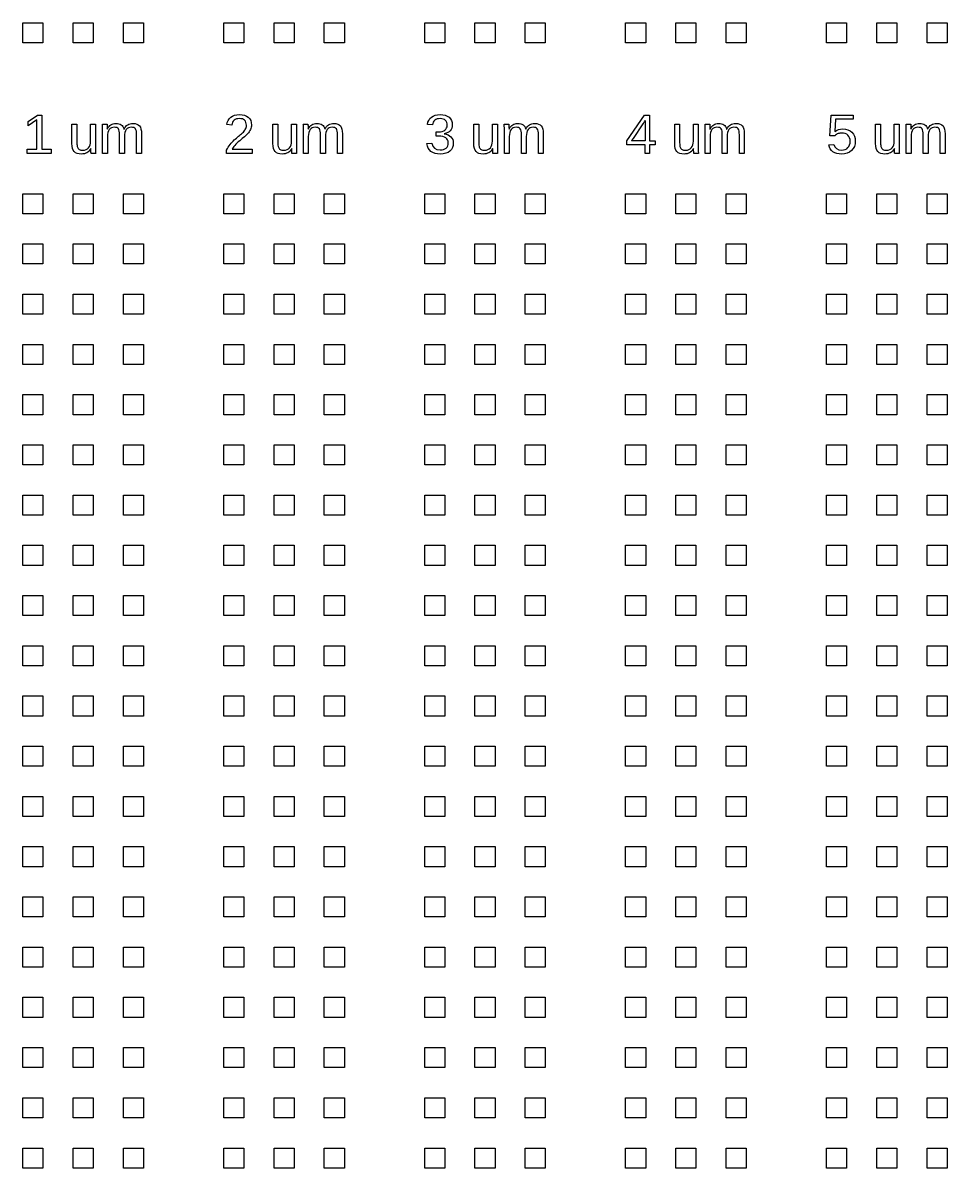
# Model space of a CAD drawing. Extents: x -21493 to 21493, y -12519 to 35265.
# Drawn here: x -19593 to -10396, y 11773 to 23169 of the extents above; entities that cross this region are included whole.
import ezdxf

# ---------------------------------------------------------------- set-up
doc = ezdxf.new("R2010")
doc.units = 0
doc.layers.add('L0D0_0', color=1, linetype='CONTINUOUS')

msp = doc.modelspace()

# ---------------------------------------------------------------- linework, layer by layer
at = {"layer": 'L0D0_0'}
for points in [[(-19593.336, 22969.271), (-19593.336, 23169.203), (-19393.403, 23169.203), (-19393.403, 22969.271)], [(-19093.507, 22969.271), (-19093.507, 23169.203), (-18893.574, 23169.203), (-18893.574, 22969.271)], [(-18593.677, 22969.271), (-18593.677, 23169.203), (-18393.745, 23169.203), (-18393.745, 22969.271)], [(-17594.018, 22969.271), (-17594.018, 23169.203), (-17394.086, 23169.203), (-17394.086, 22969.271)], [(-17094.185, 22969.271), (-17094.185, 23169.203), (-16894.256, 23169.203), (-16894.256, 22969.271)], [(-16594.355, 22969.271), (-16594.355, 23169.203), (-16394.423, 23169.203), (-16394.423, 22969.271)], [(-15594.697, 22969.271), (-15594.697, 23169.203), (-15394.764, 23169.203), (-15394.764, 22969.271)], [(-15094.867, 22969.271), (-15094.867, 23169.203), (-14894.935, 23169.203), (-14894.935, 22969.271)], [(-14595.038, 22969.271), (-14595.038, 23169.203), (-14395.105, 23169.203), (-14395.105, 22969.271)], [(-13595.375, 22969.271), (-13595.375, 23169.203), (-13395.446, 23169.203), (-13395.446, 22969.271)], [(-13095.545, 22969.271), (-13095.545, 23169.203), (-12895.613, 23169.203), (-12895.613, 22969.271)], [(-12595.716, 22969.271), (-12595.716, 23169.203), (-12395.783, 23169.203), (-12395.783, 22969.271)], [(-11596.057, 22969.271), (-11596.057, 23169.203), (-11396.125, 23169.203), (-11396.125, 22969.271)], [(-11096.228, 22969.271), (-11096.228, 23169.203), (-10896.295, 23169.203), (-10896.295, 22969.271)], [(-10596.398, 22969.271), (-10596.398, 23169.203), (-10396.466, 23169.203), (-10396.466, 22969.271)], [(-19551.05, 21869.648), (-19551.05, 21911.131), (-19453.686, 21911.131), (-19453.686, 22205.131), (-19539.954, 22143.551), (-19539.954, 22189.637), (-19449.587, 22251.718), (-19404.601, 22251.718), (-19404.601, 21911.131), (-19311.533, 21911.131), (-19311.533, 21869.648)], [(-17566.126, 21869.648), (-17566.126, 21904.134), (-17558.831, 21919.527), (-17550.733, 21933.925), (-17541.934, 21947.52), (-17532.337, 21960.116), (-17522.24, 21971.909), (-17511.845, 21983.207), (-17501.249, 21993.905), (-17490.451, 22004.002), (-17479.455, 22013.695), (-17468.56, 22022.994), (-17457.661, 22031.89), (-17446.867, 22040.487), (-17436.371, 22048.887), (-17426.375, 22057.283), (-17416.875, 22065.679), (-17407.979, 22074.079), (-17399.684, 22082.672), (-17392.284, 22091.37), (-17385.686, 22100.266), (-17379.89, 22109.363), (-17375.19, 22118.863), (-17371.893, 22129.057), (-17369.894, 22139.754), (-17369.192, 22151.149), (-17370.394, 22165.945), (-17373.791, 22179.041), (-17379.592, 22190.435), (-17387.685, 22199.936), (-17397.782, 22207.529), (-17409.68, 22212.931), (-17423.377, 22216.228), (-17438.87, 22217.328), (-17453.764, 22216.228), (-17467.359, 22213.027), (-17479.455, 22207.731), (-17490.253, 22200.335), (-17499.35, 22191.036), (-17506.348, 22179.94), (-17511.245, 22167.243), (-17514.042, 22152.749), (-17563.925, 22157.348), (-17559.427, 22179.142), (-17551.43, 22198.533), (-17540.036, 22215.627), (-17525.042, 22230.323), (-17507.045, 22242.221), (-17486.755, 22250.617), (-17463.961, 22255.716), (-17438.87, 22257.413), (-17411.68, 22255.716), (-17387.786, 22250.617), (-17367.294, 22242.121), (-17350.099, 22230.222), (-17336.504, 22215.127), (-17326.806, 22197.235), (-17321.01, 22176.441), (-17319.011, 22152.749), (-17319.708, 22141.652), (-17321.611, 22130.556), (-17324.71, 22119.56), (-17329.208, 22108.565), (-17334.904, 22097.569), (-17341.804, 22086.574), (-17349.998, 22075.578), (-17359.398, 22064.679), (-17371.792, 22052.184), (-17388.685, 22036.589), (-17410.18, 22018.097), (-17436.17, 21996.601), (-17450.966, 21984.106), (-17464.163, 21972.313), (-17475.759, 21961.115), (-17485.852, 21950.62), (-17494.352, 21940.422), (-17501.648, 21930.527), (-17507.645, 21920.728), (-17512.345, 21911.131), (-17313.114, 21911.131), (-17313.114, 21869.648)], [(-15439.851, 21864.247), (-15467.441, 21865.847), (-15492.032, 21870.744), (-15513.725, 21878.942), (-15532.419, 21890.438), (-15548.014, 21905.033), (-15560.009, 21922.828), (-15568.505, 21943.719), (-15573.503, 21967.814), (-15523.12, 21972.409), (-15514.225, 21942.719), (-15497.429, 21921.627), (-15472.636, 21908.834), (-15439.851, 21904.634), (-15422.354, 21905.734), (-15406.961, 21909.132), (-15393.466, 21914.831), (-15381.971, 21922.828), (-15372.773, 21933.026), (-15366.175, 21945.42), (-15362.277, 21960.015), (-15360.975, 21976.811), (-15362.474, 21991.507), (-15366.973, 22004.501), (-15374.47, 22015.795), (-15384.97, 22025.493), (-15398.263, 22033.091), (-15414.256, 22038.589), (-15432.95, 22041.886), (-15454.244, 22042.885), (-15481.834, 22042.885), (-15481.834, 22085.272), (-15455.345, 22085.272), (-15436.352, 22086.372), (-15419.657, 22089.572), (-15405.26, 22095.07), (-15393.067, 22102.769), (-15383.369, 22112.362), (-15376.469, 22123.559), (-15372.374, 22136.554), (-15370.971, 22151.149), (-15372.071, 22165.647), (-15375.469, 22178.541), (-15381.068, 22189.839), (-15388.968, 22199.533), (-15399.065, 22207.332), (-15411.358, 22212.83), (-15425.852, 22216.228), (-15442.547, 22217.328), (-15457.945, 22216.228), (-15471.737, 22213.128), (-15484.035, 22208.029), (-15494.732, 22200.734), (-15503.729, 22191.637), (-15510.524, 22180.838), (-15515.325, 22168.343), (-15517.925, 22154.147), (-15567.006, 22157.948), (-15562.609, 22180.04), (-15554.612, 22199.633), (-15543.112, 22216.727), (-15528.118, 22231.125), (-15510.226, 22242.62), (-15489.831, 22250.915), (-15467.138, 22255.817), (-15442.048, 22257.413), (-15414.857, 22255.817), (-15390.967, 22250.815), (-15370.173, 22242.419), (-15352.68, 22230.722), (-15338.686, 22216.03), (-15328.786, 22198.735), (-15322.789, 22178.839), (-15320.789, 22156.247), (-15322.091, 22138.855), (-15325.888, 22123.059), (-15332.285, 22109.065), (-15341.281, 22096.767), (-15352.68, 22086.271), (-15366.376, 22077.577), (-15382.471, 22070.677), (-15400.762, 22065.679), (-15400.762, 22064.679), (-15380.568, 22061.08), (-15362.676, 22055.183), (-15347.182, 22046.686), (-15334.087, 22035.888), (-15323.687, 22022.994), (-15316.19, 22008.601), (-15311.692, 21992.704), (-15310.193, 21975.11), (-15312.293, 21950.221), (-15318.589, 21928.225), (-15329.089, 21909.233), (-15343.881, 21893.239), (-15362.474, 21880.543), (-15384.667, 21871.445), (-15410.459, 21866.048)], [(-13402.54, 21869.648), (-13402.54, 21956.117), (-13582.582, 21956.117), (-13582.582, 21994.102), (-13407.74, 22251.718), (-13356.458, 22251.718), (-13356.458, 21994.703), (-13302.778, 21994.703), (-13302.778, 21956.117), (-13356.458, 21956.117), (-13356.458, 21869.648)], [(-11446.109, 21864.247), (-11471.498, 21865.649), (-11494.392, 21870.047), (-11514.586, 21877.342), (-11532.28, 21887.54), (-11547.274, 21900.535), (-11559.068, 21916.129), (-11567.968, 21934.223), (-11573.864, 21955.118), (-11524.481, 21960.813), (-11513.683, 21935.924), (-11496.891, 21918.229), (-11473.997, 21907.633), (-11445.008, 21904.134), (-11426.415, 21905.533), (-11409.922, 21910.031), (-11395.625, 21917.431), (-11383.428, 21927.826), (-11373.73, 21940.821), (-11366.733, 21956.017), (-11362.634, 21973.409), (-11361.235, 21993.006), (-11362.634, 22010.197), (-11366.834, 22025.695), (-11373.831, 22039.387), (-11383.63, 22051.386), (-11395.726, 22061.08), (-11409.821, 22067.98), (-11425.915, 22072.176), (-11443.908, 22073.575), (-11453.606, 22073.176), (-11463.001, 22071.979), (-11472.098, 22070.076), (-11480.797, 22067.38), (-11489.394, 22063.679), (-11497.891, 22058.98), (-11506.387, 22053.083), (-11514.985, 22046.186), (-11562.667, 22046.186), (-11549.971, 22251.718), (-11332.747, 22251.718), (-11332.747, 22210.23), (-11505.488, 22210.23), (-11512.784, 22089.073), (-11495.992, 22099.669), (-11477.197, 22107.364), (-11456.504, 22111.963), (-11433.912, 22113.462), (-11407.12, 22111.362), (-11383.231, 22105.167), (-11362.134, 22094.869), (-11343.944, 22080.374), (-11329.349, 22062.579), (-11318.849, 22042.289), (-11312.553, 22019.395), (-11310.453, 21994.102), (-11312.755, 21965.513), (-11319.449, 21940.124), (-11330.747, 21917.931), (-11346.443, 21898.934), (-11366.137, 21883.743), (-11389.325, 21872.945), (-11415.919, 21866.347)], [(-19011.934, 21864.247), (-19034.425, 21865.746), (-19053.72, 21870.244), (-19069.814, 21877.741), (-19082.612, 21888.241), (-19092.406, 21902.135), (-19099.403, 21920.031), (-19103.603, 21941.821), (-19105.002, 21967.512), (-19105.002, 22163.047), (-19055.921, 22163.047), (-19055.921, 21977.008), (-19055.522, 21963.316), (-19054.421, 21951.317), (-19052.62, 21940.821), (-19050.221, 21932.026), (-19046.924, 21924.626), (-19042.825, 21918.229), (-19037.827, 21913.03), (-19032.027, 21908.935), (-19025.03, 21905.835), (-19016.634, 21903.634), (-19006.735, 21902.336), (-18995.441, 21901.933), (-18978.746, 21903.433), (-18963.853, 21907.935), (-18950.854, 21915.529), (-18939.757, 21926.029), (-18930.862, 21939.322), (-18924.566, 21954.916), (-18920.765, 21972.812), (-18919.467, 21993.006), (-18919.467, 22163.047), (-18870.684, 22163.047), (-18870.684, 21932.324), (-18870.583, 21909.132), (-18870.281, 21891.038), (-18869.781, 21877.842), (-18868.983, 21869.648), (-18915.166, 21869.648), (-18915.267, 21870.647), (-18915.368, 21872.147), (-18915.569, 21874.243), (-18915.666, 21876.943), (-18915.767, 21880.043), (-18915.968, 21883.34), (-18916.166, 21886.939), (-18916.367, 21890.639), (-18916.569, 21895.339), (-18916.766, 21901.837), (-18917.069, 21909.934), (-18917.266, 21919.829), (-18918.068, 21919.829), (-18926.863, 21905.734), (-18936.259, 21893.84), (-18946.259, 21884.243), (-18957.053, 21876.842), (-18968.75, 21871.345), (-18981.845, 21867.346), (-18996.239, 21865.049)], [(-18800.905, 21869.648), (-18800.905, 22100.467), (-18801.006, 22123.559), (-18801.304, 22141.753), (-18801.804, 22154.849), (-18802.505, 22163.047), (-18756.423, 22163.047), (-18756.322, 22162.148), (-18756.121, 22160.548), (-18756.02, 22158.448), (-18755.822, 22155.748), (-18755.722, 22152.648), (-18755.52, 22149.351), (-18755.423, 22145.852), (-18755.222, 22142.051), (-18755.02, 22137.356), (-18754.722, 22130.858), (-18754.52, 22122.761), (-18754.222, 22112.861), (-18753.424, 22112.861), (-18745.327, 22127.36), (-18736.528, 22139.355), (-18727.233, 22149.053), (-18717.334, 22156.247), (-18706.64, 22161.649), (-18694.742, 22165.445), (-18681.848, 22167.743), (-18667.753, 22168.545), (-18651.956, 22167.646), (-18637.861, 22165.147), (-18625.568, 22161.048), (-18614.971, 22155.248), (-18606.071, 22147.553), (-18598.574, 22137.956), (-18592.577, 22126.457), (-18587.978, 22112.861), (-18587.18, 22112.861), (-18579.183, 22126.658), (-18570.384, 22138.355), (-18560.787, 22147.952), (-18550.493, 22155.449), (-18539.094, 22161.149), (-18526.599, 22165.244), (-18513.004, 22167.646), (-18498.211, 22168.545), (-18477.518, 22166.945), (-18459.823, 22162.447), (-18445.228, 22154.95), (-18433.531, 22144.353), (-18424.732, 22130.359), (-18418.436, 22112.462), (-18414.64, 22090.769), (-18413.338, 22065.179), (-18413.338, 21869.648), (-18461.621, 21869.648), (-18461.621, 22055.683), (-18462.322, 22075.276), (-18464.519, 22091.672), (-18468.219, 22104.768), (-18473.318, 22114.562), (-18480.315, 22121.66), (-18489.614, 22126.759), (-18501.307, 22129.758), (-18515.305, 22130.758), (-18530.4, 22129.359), (-18543.794, 22124.861), (-18555.289, 22117.46), (-18565.088, 22107.065), (-18572.883, 22093.97), (-18578.381, 22078.375), (-18581.783, 22060.282), (-18582.879, 22039.689), (-18582.879, 21869.648), (-18631.162, 21869.648), (-18631.162, 22055.683), (-18631.864, 22075.276), (-18634.064, 22091.672), (-18637.664, 22104.768), (-18642.758, 22114.562), (-18649.76, 22121.66), (-18659.155, 22126.759), (-18670.751, 22129.758), (-18684.847, 22130.758), (-18699.639, 22129.359), (-18712.735, 22124.861), (-18724.234, 22117.364), (-18734.129, 22106.965), (-18742.126, 22093.768), (-18747.826, 22078.174), (-18751.223, 22060.181), (-18752.324, 22039.689), (-18752.324, 21869.648)], [(-17012.612, 21864.247), (-17035.108, 21865.746), (-17054.398, 21870.244), (-17070.497, 21877.741), (-17083.29, 21888.241), (-17093.089, 21902.135), (-17100.086, 21920.031), (-17104.282, 21941.821), (-17105.684, 21967.512), (-17105.684, 22163.047), (-17056.599, 22163.047), (-17056.599, 21977.008), (-17056.2, 21963.316), (-17055.1, 21951.317), (-17053.302, 21940.821), (-17050.9, 21932.026), (-17047.603, 21924.626), (-17043.503, 21918.229), (-17038.505, 21913.03), (-17032.709, 21908.935), (-17025.708, 21905.835), (-17017.312, 21903.634), (-17007.417, 21902.336), (-16996.119, 21901.933), (-16979.424, 21903.433), (-16964.531, 21907.935), (-16951.536, 21915.529), (-16940.44, 21926.029), (-16931.544, 21939.322), (-16925.244, 21954.916), (-16921.447, 21972.812), (-16920.145, 21993.006), (-16920.145, 22163.047), (-16871.362, 22163.047), (-16871.362, 21932.324), (-16871.261, 21909.132), (-16870.963, 21891.038), (-16870.463, 21877.842), (-16869.661, 21869.648), (-16915.849, 21869.648), (-16915.949, 21870.647), (-16916.046, 21872.147), (-16916.248, 21874.243), (-16916.348, 21876.943), (-16916.449, 21880.043), (-16916.647, 21883.34), (-16916.848, 21886.939), (-16917.046, 21890.639), (-16917.247, 21895.339), (-16917.449, 21901.837), (-16917.747, 21909.934), (-16917.949, 21919.829), (-16918.747, 21919.829), (-16927.541, 21905.734), (-16936.941, 21893.84), (-16946.937, 21884.243), (-16957.735, 21876.842), (-16969.428, 21871.345), (-16982.524, 21867.346), (-16996.921, 21865.049)], [(-16801.588, 21869.648), (-16801.588, 22100.467), (-16801.684, 22123.559), (-16801.987, 22141.753), (-16802.486, 22154.849), (-16803.184, 22163.047), (-16757.101, 22163.047), (-16757, 22162.148), (-16756.803, 22160.548), (-16756.702, 22158.448), (-16756.501, 22155.748), (-16756.4, 22152.648), (-16756.202, 22149.351), (-16756.102, 22145.852), (-16755.9, 22142.051), (-16755.703, 22137.356), (-16755.4, 22130.858), (-16755.203, 22122.761), (-16754.9, 22112.861), (-16754.102, 22112.861), (-16746.005, 22127.36), (-16737.21, 22139.355), (-16727.911, 22149.053), (-16718.016, 22156.247), (-16707.319, 22161.649), (-16695.424, 22165.445), (-16682.526, 22167.743), (-16668.431, 22168.545), (-16652.639, 22167.646), (-16638.544, 22165.147), (-16626.246, 22161.048), (-16615.649, 22155.248), (-16606.754, 22147.553), (-16599.257, 22137.956), (-16593.255, 22126.457), (-16588.66, 22112.861), (-16587.858, 22112.861), (-16579.861, 22126.658), (-16571.066, 22138.355), (-16561.469, 22147.952), (-16551.171, 22155.449), (-16539.776, 22161.149), (-16527.281, 22165.244), (-16513.686, 22167.646), (-16498.889, 22168.545), (-16478.196, 22166.945), (-16460.501, 22162.447), (-16445.906, 22154.95), (-16434.209, 22144.353), (-16425.415, 22130.359), (-16419.115, 22112.462), (-16415.318, 22090.769), (-16414.02, 22065.179), (-16414.02, 21869.648), (-16462.303, 21869.648), (-16462.303, 22055.683), (-16463, 22075.276), (-16465.201, 22091.672), (-16468.901, 22104.768), (-16473.996, 22114.562), (-16480.993, 22121.66), (-16490.292, 22126.759), (-16501.989, 22129.758), (-16515.983, 22130.758), (-16531.078, 22129.359), (-16544.472, 22124.861), (-16555.972, 22117.46), (-16565.766, 22107.065), (-16573.565, 22093.97), (-16579.063, 22078.375), (-16582.461, 22060.282), (-16583.561, 22039.689), (-16583.561, 21869.648), (-16631.845, 21869.648), (-16631.845, 22055.683), (-16632.542, 22075.276), (-16634.743, 22091.672), (-16638.342, 22104.768), (-16643.441, 22114.562), (-16650.438, 22121.66), (-16659.833, 22126.759), (-16671.43, 22129.758), (-16685.525, 22130.758), (-16700.321, 22129.359), (-16713.417, 22124.861), (-16724.912, 22117.364), (-16734.808, 22106.965), (-16742.804, 22093.768), (-16748.504, 22078.174), (-16751.902, 22060.181), (-16753.002, 22039.689), (-16753.002, 21869.648)], [(-15013.295, 21864.247), (-15035.786, 21865.746), (-15055.081, 21870.244), (-15071.175, 21877.741), (-15083.972, 21888.241), (-15093.767, 21902.135), (-15100.764, 21920.031), (-15104.964, 21941.821), (-15106.363, 21967.512), (-15106.363, 22163.047), (-15057.281, 22163.047), (-15057.281, 21977.008), (-15056.878, 21963.316), (-15055.782, 21951.317), (-15053.98, 21940.821), (-15051.582, 21932.026), (-15048.281, 21924.626), (-15044.186, 21918.229), (-15039.184, 21913.03), (-15033.388, 21908.935), (-15026.39, 21905.835), (-15017.995, 21903.634), (-15008.095, 21902.336), (-14996.801, 21901.933), (-14980.106, 21903.433), (-14965.209, 21907.935), (-14952.214, 21915.529), (-14941.118, 21926.029), (-14932.222, 21939.322), (-14925.922, 21954.916), (-14922.125, 21972.812), (-14920.828, 21993.006), (-14920.828, 22163.047), (-14872.04, 22163.047), (-14872.04, 21932.324), (-14871.944, 21909.132), (-14871.641, 21891.038), (-14871.142, 21877.842), (-14870.344, 21869.648), (-14916.527, 21869.648), (-14916.628, 21870.647), (-14916.728, 21872.147), (-14916.926, 21874.243), (-14917.027, 21876.943), (-14917.127, 21880.043), (-14917.329, 21883.34), (-14917.526, 21886.939), (-14917.728, 21890.639), (-14917.925, 21895.339), (-14918.127, 21901.837), (-14918.425, 21909.934), (-14918.627, 21919.829), (-14919.425, 21919.829), (-14928.224, 21905.734), (-14937.619, 21893.84), (-14947.615, 21884.243), (-14958.413, 21876.842), (-14970.11, 21871.345), (-14983.206, 21867.346), (-14997.599, 21865.049)], [(-14802.266, 21869.648), (-14802.266, 22100.467), (-14802.367, 22123.559), (-14802.665, 22141.753), (-14803.165, 22154.849), (-14803.866, 22163.047), (-14757.779, 22163.047), (-14757.683, 22162.148), (-14757.481, 22160.548), (-14757.38, 22158.448), (-14757.183, 22155.748), (-14757.082, 22152.648), (-14756.881, 22149.351), (-14756.78, 22145.852), (-14756.582, 22142.051), (-14756.381, 22137.356), (-14756.083, 22130.858), (-14755.881, 22122.761), (-14755.583, 22112.861), (-14754.781, 22112.861), (-14746.683, 22127.36), (-14737.888, 22139.355), (-14728.589, 22149.053), (-14718.694, 22156.247), (-14707.997, 22161.649), (-14696.102, 22165.445), (-14683.208, 22167.743), (-14669.113, 22168.545), (-14653.317, 22167.646), (-14639.222, 22165.147), (-14626.924, 22161.048), (-14616.328, 22155.248), (-14607.432, 22147.553), (-14599.935, 22137.956), (-14593.937, 22126.457), (-14589.338, 22112.861), (-14588.54, 22112.861), (-14580.544, 22126.658), (-14571.745, 22138.355), (-14562.148, 22147.952), (-14551.849, 22155.449), (-14540.455, 22161.149), (-14527.96, 22165.244), (-14514.364, 22167.646), (-14499.568, 22168.545), (-14478.874, 22166.945), (-14461.184, 22162.447), (-14446.589, 22154.95), (-14434.892, 22144.353), (-14426.093, 22130.359), (-14419.797, 22112.462), (-14415.996, 22090.769), (-14414.698, 22065.179), (-14414.698, 21869.648), (-14462.981, 21869.648), (-14462.981, 22055.683), (-14463.683, 22075.276), (-14465.879, 22091.672), (-14469.58, 22104.768), (-14474.678, 22114.562), (-14481.676, 22121.66), (-14490.97, 22126.759), (-14502.667, 22129.758), (-14516.662, 22130.758), (-14531.756, 22129.359), (-14545.154, 22124.861), (-14556.65, 22117.46), (-14566.448, 22107.065), (-14574.244, 22093.97), (-14579.741, 22078.375), (-14583.139, 22060.282), (-14584.24, 22039.689), (-14584.24, 21869.648), (-14632.523, 21869.648), (-14632.523, 22055.683), (-14633.224, 22075.276), (-14635.421, 22091.672), (-14639.02, 22104.768), (-14644.119, 22114.562), (-14651.116, 22121.66), (-14660.516, 22126.759), (-14672.112, 22129.758), (-14686.207, 22130.758), (-14701, 22129.359), (-14714.095, 22124.861), (-14725.591, 22117.364), (-14735.49, 22106.965), (-14743.487, 22093.768), (-14749.186, 22078.174), (-14752.584, 22060.181), (-14753.684, 22039.689), (-14753.684, 21869.648)], [(-13537.595, 21994.703), (-13533.299, 22000.1), (-13518.603, 22020.197), (-13420.735, 22164.446), (-13418.735, 22167.445), (-13416.337, 22171.443), (-13413.439, 22176.441), (-13410.138, 22182.338), (-13407.043, 22188.037), (-13404.741, 22192.338), (-13403.242, 22195.236), (-13402.54, 22196.735), (-13402.54, 21994.703)], [(-13013.973, 21864.247), (-13036.468, 21865.746), (-13055.759, 21870.244), (-13071.853, 21877.741), (-13084.651, 21888.241), (-13094.445, 21902.135), (-13101.446, 21920.031), (-13105.642, 21941.821), (-13107.041, 21967.512), (-13107.041, 22163.047), (-13057.96, 22163.047), (-13057.96, 21977.008), (-13057.561, 21963.316), (-13056.46, 21951.317), (-13054.658, 21940.821), (-13052.26, 21932.026), (-13048.963, 21924.626), (-13044.864, 21918.229), (-13039.866, 21913.03), (-13034.066, 21908.935), (-13027.069, 21905.835), (-13018.673, 21903.634), (-13008.778, 21902.336), (-12997.48, 21901.933), (-12980.785, 21903.433), (-12965.891, 21907.935), (-12952.897, 21915.529), (-12941.8, 21926.029), (-12932.9, 21939.322), (-12926.605, 21954.916), (-12922.804, 21972.812), (-12921.506, 21993.006), (-12921.506, 22163.047), (-12872.723, 22163.047), (-12872.723, 21932.324), (-12872.622, 21909.132), (-12872.324, 21891.038), (-12871.824, 21877.842), (-12871.022, 21869.648), (-12917.209, 21869.648), (-12917.306, 21870.647), (-12917.407, 21872.147), (-12917.608, 21874.243), (-12917.709, 21876.943), (-12917.806, 21880.043), (-12918.007, 21883.34), (-12918.209, 21886.939), (-12918.406, 21890.639), (-12918.608, 21895.339), (-12918.805, 21901.837), (-12919.108, 21909.934), (-12919.305, 21919.829), (-12920.107, 21919.829), (-12928.902, 21905.734), (-12938.302, 21893.84), (-12948.298, 21884.243), (-12959.092, 21876.842), (-12970.789, 21871.345), (-12983.884, 21867.346), (-12998.278, 21865.049)], [(-12802.944, 21869.648), (-12802.944, 22100.467), (-12803.045, 22123.559), (-12803.347, 22141.753), (-12803.847, 22154.849), (-12804.544, 22163.047), (-12758.462, 22163.047), (-12758.361, 22162.148), (-12758.159, 22160.548), (-12758.063, 22158.448), (-12757.861, 22155.748), (-12757.76, 22152.648), (-12757.563, 22149.351), (-12757.462, 22145.852), (-12757.261, 22142.051), (-12757.063, 22137.356), (-12756.761, 22130.858), (-12756.563, 22122.761), (-12756.261, 22112.861), (-12755.463, 22112.861), (-12747.365, 22127.36), (-12738.566, 22139.355), (-12729.272, 22149.053), (-12719.372, 22156.247), (-12708.679, 22161.649), (-12696.781, 22165.445), (-12683.887, 22167.743), (-12669.791, 22168.545), (-12653.995, 22167.646), (-12639.9, 22165.147), (-12627.607, 22161.048), (-12617.01, 22155.248), (-12608.114, 22147.553), (-12600.613, 22137.956), (-12594.616, 22126.457), (-12590.017, 22112.861), (-12589.219, 22112.861), (-12581.222, 22126.658), (-12572.423, 22138.355), (-12562.826, 22147.952), (-12552.532, 22155.449), (-12541.137, 22161.149), (-12528.638, 22165.244), (-12515.042, 22167.646), (-12500.25, 22168.545), (-12479.557, 22166.945), (-12461.862, 22162.447), (-12447.267, 22154.95), (-12435.57, 22144.353), (-12426.775, 22130.359), (-12420.475, 22112.462), (-12416.678, 22090.769), (-12415.376, 22065.179), (-12415.376, 21869.648), (-12463.66, 21869.648), (-12463.66, 22055.683), (-12464.361, 22075.276), (-12466.562, 22091.672), (-12470.258, 22104.768), (-12475.357, 22114.562), (-12482.354, 22121.66), (-12491.653, 22126.759), (-12503.35, 22129.758), (-12517.344, 22130.758), (-12532.439, 22129.359), (-12545.833, 22124.861), (-12557.328, 22117.46), (-12567.127, 22107.065), (-12574.922, 22093.97), (-12580.424, 22078.375), (-12583.822, 22060.282), (-12584.922, 22039.689), (-12584.922, 21869.648), (-12633.205, 21869.648), (-12633.205, 22055.683), (-12633.902, 22075.276), (-12636.103, 22091.672), (-12639.703, 22104.768), (-12644.801, 22114.562), (-12651.799, 22121.66), (-12661.194, 22126.759), (-12672.79, 22129.758), (-12686.885, 22130.758), (-12701.682, 22129.359), (-12714.778, 22124.861), (-12726.273, 22117.364), (-12736.168, 22106.965), (-12744.165, 22093.768), (-12749.864, 22078.174), (-12753.262, 22060.181), (-12754.363, 22039.689), (-12754.363, 21869.648)], [(-11014.655, 21864.247), (-11037.146, 21865.746), (-11056.441, 21870.244), (-11072.536, 21877.741), (-11085.329, 21888.241), (-11095.127, 21902.135), (-11102.125, 21920.031), (-11106.325, 21941.821), (-11107.723, 21967.512), (-11107.723, 22163.047), (-11058.638, 22163.047), (-11058.638, 21977.008), (-11058.239, 21963.316), (-11057.138, 21951.317), (-11055.341, 21940.821), (-11052.943, 21932.026), (-11049.641, 21924.626), (-11045.542, 21918.229), (-11040.544, 21913.03), (-11034.748, 21908.935), (-11027.751, 21905.835), (-11019.351, 21903.634), (-11009.456, 21902.336), (-10998.158, 21901.933), (-10981.467, 21903.433), (-10966.57, 21907.935), (-10953.575, 21915.529), (-10942.478, 21926.029), (-10933.583, 21939.322), (-10927.283, 21954.916), (-10923.486, 21972.812), (-10922.184, 21993.006), (-10922.184, 22163.047), (-10873.401, 22163.047), (-10873.401, 21932.324), (-10873.3, 21909.132), (-10873.002, 21891.038), (-10872.502, 21877.842), (-10871.704, 21869.648), (-10917.887, 21869.648), (-10917.988, 21870.647), (-10918.089, 21872.147), (-10918.286, 21874.243), (-10918.387, 21876.943), (-10918.488, 21880.043), (-10918.685, 21883.34), (-10918.887, 21886.939), (-10919.089, 21890.639), (-10919.286, 21895.339), (-10919.488, 21901.837), (-10919.786, 21909.934), (-10919.987, 21919.829), (-10920.785, 21919.829), (-10929.584, 21905.734), (-10938.98, 21893.84), (-10948.976, 21884.243), (-10959.774, 21876.842), (-10971.467, 21871.345), (-10984.562, 21867.346), (-10998.96, 21865.049)], [(-10803.626, 21869.648), (-10803.626, 22100.467), (-10803.727, 22123.559), (-10804.025, 22141.753), (-10804.525, 22154.849), (-10805.227, 22163.047), (-10759.14, 22163.047), (-10759.039, 22162.148), (-10758.842, 22160.548), (-10758.741, 22158.448), (-10758.539, 22155.748), (-10758.443, 22152.648), (-10758.241, 22149.351), (-10758.14, 22145.852), (-10757.943, 22142.051), (-10757.741, 22137.356), (-10757.443, 22130.858), (-10757.242, 22122.761), (-10756.943, 22112.861), (-10756.141, 22112.861), (-10748.044, 22127.36), (-10739.249, 22139.355), (-10729.95, 22149.053), (-10720.055, 22156.247), (-10709.357, 22161.649), (-10697.463, 22165.445), (-10684.565, 22167.743), (-10670.47, 22168.545), (-10654.678, 22167.646), (-10640.582, 22165.147), (-10628.285, 22161.048), (-10617.688, 22155.248), (-10608.793, 22147.553), (-10601.296, 22137.956), (-10595.298, 22126.457), (-10590.699, 22112.861), (-10589.897, 22112.861), (-10581.9, 22126.658), (-10573.105, 22138.355), (-10563.508, 22147.952), (-10553.21, 22155.449), (-10541.815, 22161.149), (-10529.32, 22165.244), (-10515.725, 22167.646), (-10500.928, 22168.545), (-10480.235, 22166.945), (-10462.54, 22162.447), (-10447.945, 22154.95), (-10436.252, 22144.353), (-10427.453, 22130.359), (-10421.158, 22112.462), (-10417.357, 22090.769), (-10416.059, 22065.179), (-10416.059, 21869.648), (-10464.342, 21869.648), (-10464.342, 22055.683), (-10465.039, 22075.276), (-10467.24, 22091.672), (-10470.94, 22104.768), (-10476.039, 22114.562), (-10483.036, 22121.66), (-10492.331, 22126.759), (-10504.028, 22129.758), (-10518.022, 22130.758), (-10533.117, 22129.359), (-10546.515, 22124.861), (-10558.01, 22117.46), (-10567.805, 22107.065), (-10575.604, 22093.97), (-10581.102, 22078.375), (-10584.5, 22060.282), (-10585.6, 22039.689), (-10585.6, 21869.648), (-10633.883, 21869.648), (-10633.883, 22055.683), (-10634.585, 22075.276), (-10636.781, 22091.672), (-10640.381, 22104.768), (-10645.48, 22114.562), (-10652.477, 22121.66), (-10661.872, 22126.759), (-10673.468, 22129.758), (-10687.564, 22130.758), (-10702.36, 22129.359), (-10715.456, 22124.861), (-10726.951, 22117.364), (-10736.851, 22106.965), (-10744.847, 22093.768), (-10750.543, 22078.174), (-10753.945, 22060.181), (-10755.041, 22039.689), (-10755.041, 21869.648)], [(-19593.336, 21269.85), (-19593.336, 21469.783), (-19393.403, 21469.783), (-19393.403, 21269.85)], [(-19093.507, 21269.85), (-19093.507, 21469.783), (-18893.574, 21469.783), (-18893.574, 21269.85)], [(-18593.677, 21269.85), (-18593.677, 21469.783), (-18393.745, 21469.783), (-18393.745, 21269.85)], [(-17594.018, 21269.85), (-17594.018, 21469.783), (-17394.086, 21469.783), (-17394.086, 21269.85)], [(-17094.185, 21269.85), (-17094.185, 21469.783), (-16894.256, 21469.783), (-16894.256, 21269.85)], [(-16594.355, 21269.85), (-16594.355, 21469.783), (-16394.423, 21469.783), (-16394.423, 21269.85)], [(-15594.697, 21269.85), (-15594.697, 21469.783), (-15394.764, 21469.783), (-15394.764, 21269.85)], [(-15094.867, 21269.85), (-15094.867, 21469.783), (-14894.935, 21469.783), (-14894.935, 21269.85)], [(-14595.038, 21269.85), (-14595.038, 21469.783), (-14395.105, 21469.783), (-14395.105, 21269.85)], [(-13595.375, 21269.85), (-13595.375, 21469.783), (-13395.446, 21469.783), (-13395.446, 21269.85)], [(-13095.545, 21269.85), (-13095.545, 21469.783), (-12895.613, 21469.783), (-12895.613, 21269.85)], [(-12595.716, 21269.85), (-12595.716, 21469.783), (-12395.783, 21469.783), (-12395.783, 21269.85)], [(-11596.057, 21269.85), (-11596.057, 21469.783), (-11396.125, 21469.783), (-11396.125, 21269.85)], [(-11096.228, 21269.85), (-11096.228, 21469.783), (-10896.295, 21469.783), (-10896.295, 21269.85)], [(-10596.398, 21269.85), (-10596.398, 21469.783), (-10396.466, 21469.783), (-10396.466, 21269.85)], [(-19593.336, 20770.021), (-19593.336, 20969.953), (-19393.403, 20969.953), (-19393.403, 20770.021)], [(-19093.507, 20770.021), (-19093.507, 20969.953), (-18893.574, 20969.953), (-18893.574, 20770.021)], [(-18593.677, 20770.021), (-18593.677, 20969.953), (-18393.745, 20969.953), (-18393.745, 20770.021)], [(-17594.018, 20770.021), (-17594.018, 20969.953), (-17394.086, 20969.953), (-17394.086, 20770.021)], [(-17094.185, 20770.021), (-17094.185, 20969.953), (-16894.256, 20969.953), (-16894.256, 20770.021)], [(-16594.355, 20770.021), (-16594.355, 20969.953), (-16394.423, 20969.953), (-16394.423, 20770.021)], [(-15594.697, 20770.021), (-15594.697, 20969.953), (-15394.764, 20969.953), (-15394.764, 20770.021)], [(-15094.867, 20770.021), (-15094.867, 20969.953), (-14894.935, 20969.953), (-14894.935, 20770.021)], [(-14595.038, 20770.021), (-14595.038, 20969.953), (-14395.105, 20969.953), (-14395.105, 20770.021)], [(-13595.375, 20770.021), (-13595.375, 20969.953), (-13395.446, 20969.953), (-13395.446, 20770.021)], [(-13095.545, 20770.021), (-13095.545, 20969.953), (-12895.613, 20969.953), (-12895.613, 20770.021)], [(-12595.716, 20770.021), (-12595.716, 20969.953), (-12395.783, 20969.953), (-12395.783, 20770.021)], [(-11596.057, 20770.021), (-11596.057, 20969.953), (-11396.125, 20969.953), (-11396.125, 20770.021)], [(-11096.228, 20770.021), (-11096.228, 20969.953), (-10896.295, 20969.953), (-10896.295, 20770.021)], [(-10596.398, 20770.021), (-10596.398, 20969.953), (-10396.466, 20969.953), (-10396.466, 20770.021)], [(-19593.336, 20270.191), (-19593.336, 20470.124), (-19393.403, 20470.124), (-19393.403, 20270.191)], [(-19093.507, 20270.191), (-19093.507, 20470.124), (-18893.574, 20470.124), (-18893.574, 20270.191)], [(-18593.677, 20270.191), (-18593.677, 20470.124), (-18393.745, 20470.124), (-18393.745, 20270.191)], [(-17594.018, 20270.191), (-17594.018, 20470.124), (-17394.086, 20470.124), (-17394.086, 20270.191)], [(-17094.185, 20270.191), (-17094.185, 20470.124), (-16894.256, 20470.124), (-16894.256, 20270.191)], [(-16594.355, 20270.191), (-16594.355, 20470.124), (-16394.423, 20470.124), (-16394.423, 20270.191)], [(-15594.697, 20270.191), (-15594.697, 20470.124), (-15394.764, 20470.124), (-15394.764, 20270.191)], [(-15094.867, 20270.191), (-15094.867, 20470.124), (-14894.935, 20470.124), (-14894.935, 20270.191)], [(-14595.038, 20270.191), (-14595.038, 20470.124), (-14395.105, 20470.124), (-14395.105, 20270.191)], [(-13595.375, 20270.191), (-13595.375, 20470.124), (-13395.446, 20470.124), (-13395.446, 20270.191)], [(-13095.545, 20270.191), (-13095.545, 20470.124), (-12895.613, 20470.124), (-12895.613, 20270.191)], [(-12595.716, 20270.191), (-12595.716, 20470.124), (-12395.783, 20470.124), (-12395.783, 20270.191)], [(-11596.057, 20270.191), (-11596.057, 20470.124), (-11396.125, 20470.124), (-11396.125, 20270.191)], [(-11096.228, 20270.191), (-11096.228, 20470.124), (-10896.295, 20470.124), (-10896.295, 20270.191)], [(-10596.398, 20270.191), (-10596.398, 20470.124), (-10396.466, 20470.124), (-10396.466, 20270.191)], [(-19593.336, 19770.362), (-19593.336, 19970.29), (-19393.403, 19970.29), (-19393.403, 19770.362)], [(-19093.507, 19770.362), (-19093.507, 19970.29), (-18893.574, 19970.29), (-18893.574, 19770.362)], [(-18593.677, 19770.362), (-18593.677, 19970.29), (-18393.745, 19970.29), (-18393.745, 19770.362)], [(-17594.018, 19770.362), (-17594.018, 19970.29), (-17394.086, 19970.29), (-17394.086, 19770.362)], [(-17094.185, 19770.362), (-17094.185, 19970.29), (-16894.256, 19970.29), (-16894.256, 19770.362)], [(-16594.355, 19770.362), (-16594.355, 19970.29), (-16394.423, 19970.29), (-16394.423, 19770.362)], [(-15594.697, 19770.362), (-15594.697, 19970.29), (-15394.764, 19970.29), (-15394.764, 19770.362)], [(-15094.867, 19770.362), (-15094.867, 19970.29), (-14894.935, 19970.29), (-14894.935, 19770.362)], [(-14595.038, 19770.362), (-14595.038, 19970.29), (-14395.105, 19970.29), (-14395.105, 19770.362)], [(-13595.375, 19770.362), (-13595.375, 19970.29), (-13395.446, 19970.29), (-13395.446, 19770.362)], [(-13095.545, 19770.362), (-13095.545, 19970.29), (-12895.613, 19970.29), (-12895.613, 19770.362)], [(-12595.716, 19770.362), (-12595.716, 19970.29), (-12395.783, 19970.29), (-12395.783, 19770.362)], [(-11596.057, 19770.362), (-11596.057, 19970.29), (-11396.125, 19970.29), (-11396.125, 19770.362)], [(-11096.228, 19770.362), (-11096.228, 19970.29), (-10896.295, 19970.29), (-10896.295, 19770.362)], [(-10596.398, 19770.362), (-10596.398, 19970.29), (-10396.466, 19970.29), (-10396.466, 19770.362)], [(-19593.336, 19270.528), (-19593.336, 19470.461), (-19393.403, 19470.461), (-19393.403, 19270.528)], [(-19093.507, 19270.528), (-19093.507, 19470.461), (-18893.574, 19470.461), (-18893.574, 19270.528)], [(-18593.677, 19270.528), (-18593.677, 19470.461), (-18393.745, 19470.461), (-18393.745, 19270.528)], [(-17594.018, 19270.528), (-17594.018, 19470.461), (-17394.086, 19470.461), (-17394.086, 19270.528)], [(-17094.185, 19270.528), (-17094.185, 19470.461), (-16894.256, 19470.461), (-16894.256, 19270.528)], [(-16594.355, 19270.528), (-16594.355, 19470.461), (-16394.423, 19470.461), (-16394.423, 19270.528)], [(-15594.697, 19270.528), (-15594.697, 19470.461), (-15394.764, 19470.461), (-15394.764, 19270.528)], [(-15094.867, 19270.528), (-15094.867, 19470.461), (-14894.935, 19470.461), (-14894.935, 19270.528)], [(-14595.038, 19270.528), (-14595.038, 19470.461), (-14395.105, 19470.461), (-14395.105, 19270.528)], [(-13595.375, 19270.528), (-13595.375, 19470.461), (-13395.446, 19470.461), (-13395.446, 19270.528)], [(-13095.545, 19270.528), (-13095.545, 19470.461), (-12895.613, 19470.461), (-12895.613, 19270.528)], [(-12595.716, 19270.528), (-12595.716, 19470.461), (-12395.783, 19470.461), (-12395.783, 19270.528)], [(-11596.057, 19270.528), (-11596.057, 19470.461), (-11396.125, 19470.461), (-11396.125, 19270.528)], [(-11096.228, 19270.528), (-11096.228, 19470.461), (-10896.295, 19470.461), (-10896.295, 19270.528)], [(-10596.398, 19270.528), (-10596.398, 19470.461), (-10396.466, 19470.461), (-10396.466, 19270.528)], [(-19593.336, 18770.699), (-19593.336, 18970.631), (-19393.403, 18970.631), (-19393.403, 18770.699)], [(-19093.507, 18770.699), (-19093.507, 18970.631), (-18893.574, 18970.631), (-18893.574, 18770.699)], [(-18593.677, 18770.699), (-18593.677, 18970.631), (-18393.745, 18970.631), (-18393.745, 18770.699)], [(-17594.018, 18770.699), (-17594.018, 18970.631), (-17394.086, 18970.631), (-17394.086, 18770.699)], [(-17094.185, 18770.699), (-17094.185, 18970.631), (-16894.256, 18970.631), (-16894.256, 18770.699)], [(-16594.355, 18770.699), (-16594.355, 18970.631), (-16394.423, 18970.631), (-16394.423, 18770.699)], [(-15594.697, 18770.699), (-15594.697, 18970.631), (-15394.764, 18970.631), (-15394.764, 18770.699)], [(-15094.867, 18770.699), (-15094.867, 18970.631), (-14894.935, 18970.631), (-14894.935, 18770.699)], [(-14595.038, 18770.699), (-14595.038, 18970.631), (-14395.105, 18970.631), (-14395.105, 18770.699)], [(-13595.375, 18770.699), (-13595.375, 18970.631), (-13395.446, 18970.631), (-13395.446, 18770.699)], [(-13095.545, 18770.699), (-13095.545, 18970.631), (-12895.613, 18970.631), (-12895.613, 18770.699)], [(-12595.716, 18770.699), (-12595.716, 18970.631), (-12395.783, 18970.631), (-12395.783, 18770.699)], [(-11596.057, 18770.699), (-11596.057, 18970.631), (-11396.125, 18970.631), (-11396.125, 18770.699)], [(-11096.228, 18770.699), (-11096.228, 18970.631), (-10896.295, 18970.631), (-10896.295, 18770.699)], [(-10596.398, 18770.699), (-10596.398, 18970.631), (-10396.466, 18970.631), (-10396.466, 18770.699)], [(-19593.336, 18270.869), (-19593.336, 18470.802), (-19393.403, 18470.802), (-19393.403, 18270.869)], [(-19093.507, 18270.869), (-19093.507, 18470.802), (-18893.574, 18470.802), (-18893.574, 18270.869)], [(-18593.677, 18270.869), (-18593.677, 18470.802), (-18393.745, 18470.802), (-18393.745, 18270.869)], [(-17594.018, 18270.869), (-17594.018, 18470.802), (-17394.086, 18470.802), (-17394.086, 18270.869)], [(-17094.185, 18270.869), (-17094.185, 18470.802), (-16894.256, 18470.802), (-16894.256, 18270.869)], [(-16594.355, 18270.869), (-16594.355, 18470.802), (-16394.423, 18470.802), (-16394.423, 18270.869)], [(-15594.697, 18270.869), (-15594.697, 18470.802), (-15394.764, 18470.802), (-15394.764, 18270.869)], [(-15094.867, 18270.869), (-15094.867, 18470.802), (-14894.935, 18470.802), (-14894.935, 18270.869)], [(-14595.038, 18270.869), (-14595.038, 18470.802), (-14395.105, 18470.802), (-14395.105, 18270.869)], [(-13595.375, 18270.869), (-13595.375, 18470.802), (-13395.446, 18470.802), (-13395.446, 18270.869)], [(-13095.545, 18270.869), (-13095.545, 18470.802), (-12895.613, 18470.802), (-12895.613, 18270.869)], [(-12595.716, 18270.869), (-12595.716, 18470.802), (-12395.783, 18470.802), (-12395.783, 18270.869)], [(-11596.057, 18270.869), (-11596.057, 18470.802), (-11396.125, 18470.802), (-11396.125, 18270.869)], [(-11096.228, 18270.869), (-11096.228, 18470.802), (-10896.295, 18470.802), (-10896.295, 18270.869)], [(-10596.398, 18270.869), (-10596.398, 18470.802), (-10396.466, 18470.802), (-10396.466, 18270.869)], [(-19593.336, 17771.04), (-19593.336, 17970.973), (-19393.403, 17970.973), (-19393.403, 17771.04)], [(-19093.507, 17771.04), (-19093.507, 17970.973), (-18893.574, 17970.973), (-18893.574, 17771.04)], [(-18593.677, 17771.04), (-18593.677, 17970.973), (-18393.745, 17970.973), (-18393.745, 17771.04)], [(-17594.018, 17771.04), (-17594.018, 17970.973), (-17394.086, 17970.973), (-17394.086, 17771.04)], [(-17094.185, 17771.04), (-17094.185, 17970.973), (-16894.256, 17970.973), (-16894.256, 17771.04)], [(-16594.355, 17771.04), (-16594.355, 17970.973), (-16394.423, 17970.973), (-16394.423, 17771.04)], [(-15594.697, 17771.04), (-15594.697, 17970.973), (-15394.764, 17970.973), (-15394.764, 17771.04)], [(-15094.867, 17771.04), (-15094.867, 17970.973), (-14894.935, 17970.973), (-14894.935, 17771.04)], [(-14595.038, 17771.04), (-14595.038, 17970.973), (-14395.105, 17970.973), (-14395.105, 17771.04)], [(-13595.375, 17771.04), (-13595.375, 17970.973), (-13395.446, 17970.973), (-13395.446, 17771.04)], [(-13095.545, 17771.04), (-13095.545, 17970.973), (-12895.613, 17970.973), (-12895.613, 17771.04)], [(-12595.716, 17771.04), (-12595.716, 17970.973), (-12395.783, 17970.973), (-12395.783, 17771.04)], [(-11596.057, 17771.04), (-11596.057, 17970.973), (-11396.125, 17970.973), (-11396.125, 17771.04)], [(-11096.228, 17771.04), (-11096.228, 17970.973), (-10896.295, 17970.973), (-10896.295, 17771.04)], [(-10596.398, 17771.04), (-10596.398, 17970.973), (-10396.466, 17970.973), (-10396.466, 17771.04)], [(-19593.336, 17271.211), (-19593.336, 17471.143), (-19393.403, 17471.143), (-19393.403, 17271.211)], [(-19093.507, 17271.211), (-19093.507, 17471.143), (-18893.574, 17471.143), (-18893.574, 17271.211)], [(-18593.677, 17271.211), (-18593.677, 17471.143), (-18393.745, 17471.143), (-18393.745, 17271.211)], [(-17594.018, 17271.211), (-17594.018, 17471.143), (-17394.086, 17471.143), (-17394.086, 17271.211)], [(-17094.185, 17271.211), (-17094.185, 17471.143), (-16894.256, 17471.143), (-16894.256, 17271.211)], [(-16594.355, 17271.211), (-16594.355, 17471.143), (-16394.423, 17471.143), (-16394.423, 17271.211)], [(-15594.697, 17271.211), (-15594.697, 17471.143), (-15394.764, 17471.143), (-15394.764, 17271.211)], [(-15094.867, 17271.211), (-15094.867, 17471.143), (-14894.935, 17471.143), (-14894.935, 17271.211)], [(-14595.038, 17271.211), (-14595.038, 17471.143), (-14395.105, 17471.143), (-14395.105, 17271.211)], [(-13595.375, 17271.211), (-13595.375, 17471.143), (-13395.446, 17471.143), (-13395.446, 17271.211)], [(-13095.545, 17271.211), (-13095.545, 17471.143), (-12895.613, 17471.143), (-12895.613, 17271.211)], [(-12595.716, 17271.211), (-12595.716, 17471.143), (-12395.783, 17471.143), (-12395.783, 17271.211)], [(-11596.057, 17271.211), (-11596.057, 17471.143), (-11396.125, 17471.143), (-11396.125, 17271.211)], [(-11096.228, 17271.211), (-11096.228, 17471.143), (-10896.295, 17471.143), (-10896.295, 17271.211)], [(-10596.398, 17271.211), (-10596.398, 17471.143), (-10396.466, 17471.143), (-10396.466, 17271.211)], [(-19593.336, 16771.381), (-19593.336, 16971.314), (-19393.403, 16971.314), (-19393.403, 16771.381)], [(-19093.507, 16771.381), (-19093.507, 16971.314), (-18893.574, 16971.314), (-18893.574, 16771.381)], [(-18593.677, 16771.381), (-18593.677, 16971.314), (-18393.745, 16971.314), (-18393.745, 16771.381)], [(-17594.018, 16771.381), (-17594.018, 16971.314), (-17394.086, 16971.314), (-17394.086, 16771.381)], [(-17094.185, 16771.381), (-17094.185, 16971.314), (-16894.256, 16971.314), (-16894.256, 16771.381)], [(-16594.355, 16771.381), (-16594.355, 16971.314), (-16394.423, 16971.314), (-16394.423, 16771.381)], [(-15594.697, 16771.381), (-15594.697, 16971.314), (-15394.764, 16971.314), (-15394.764, 16771.381)], [(-15094.867, 16771.381), (-15094.867, 16971.314), (-14894.935, 16971.314), (-14894.935, 16771.381)], [(-14595.038, 16771.381), (-14595.038, 16971.314), (-14395.105, 16971.314), (-14395.105, 16771.381)], [(-13595.375, 16771.381), (-13595.375, 16971.314), (-13395.446, 16971.314), (-13395.446, 16771.381)], [(-13095.545, 16771.381), (-13095.545, 16971.314), (-12895.613, 16971.314), (-12895.613, 16771.381)], [(-12595.716, 16771.381), (-12595.716, 16971.314), (-12395.783, 16971.314), (-12395.783, 16771.381)], [(-11596.057, 16771.381), (-11596.057, 16971.314), (-11396.125, 16971.314), (-11396.125, 16771.381)], [(-11096.228, 16771.381), (-11096.228, 16971.314), (-10896.295, 16971.314), (-10896.295, 16771.381)], [(-10596.398, 16771.381), (-10596.398, 16971.314), (-10396.466, 16971.314), (-10396.466, 16771.381)], [(-19593.336, 16271.552), (-19593.336, 16471.48), (-19393.403, 16471.48), (-19393.403, 16271.552)], [(-19093.507, 16271.552), (-19093.507, 16471.48), (-18893.574, 16471.48), (-18893.574, 16271.552)], [(-18593.677, 16271.552), (-18593.677, 16471.48), (-18393.745, 16471.48), (-18393.745, 16271.552)], [(-17594.018, 16271.552), (-17594.018, 16471.48), (-17394.086, 16471.48), (-17394.086, 16271.552)], [(-17094.185, 16271.552), (-17094.185, 16471.48), (-16894.256, 16471.48), (-16894.256, 16271.552)], [(-16594.355, 16271.552), (-16594.355, 16471.48), (-16394.423, 16471.48), (-16394.423, 16271.552)], [(-15594.697, 16271.552), (-15594.697, 16471.48), (-15394.764, 16471.48), (-15394.764, 16271.552)], [(-15094.867, 16271.552), (-15094.867, 16471.48), (-14894.935, 16471.48), (-14894.935, 16271.552)], [(-14595.038, 16271.552), (-14595.038, 16471.48), (-14395.105, 16471.48), (-14395.105, 16271.552)], [(-13595.375, 16271.552), (-13595.375, 16471.48), (-13395.446, 16471.48), (-13395.446, 16271.552)], [(-13095.545, 16271.552), (-13095.545, 16471.48), (-12895.613, 16471.48), (-12895.613, 16271.552)], [(-12595.716, 16271.552), (-12595.716, 16471.48), (-12395.783, 16471.48), (-12395.783, 16271.552)], [(-11596.057, 16271.552), (-11596.057, 16471.48), (-11396.125, 16471.48), (-11396.125, 16271.552)], [(-11096.228, 16271.552), (-11096.228, 16471.48), (-10896.295, 16471.48), (-10896.295, 16271.552)], [(-10596.398, 16271.552), (-10596.398, 16471.48), (-10396.466, 16471.48), (-10396.466, 16271.552)], [(-19593.336, 15771.718), (-19593.336, 15971.651), (-19393.403, 15971.651), (-19393.403, 15771.718)], [(-19093.507, 15771.718), (-19093.507, 15971.651), (-18893.574, 15971.651), (-18893.574, 15771.718)], [(-18593.677, 15771.718), (-18593.677, 15971.651), (-18393.745, 15971.651), (-18393.745, 15771.718)], [(-17594.018, 15771.718), (-17594.018, 15971.651), (-17394.086, 15971.651), (-17394.086, 15771.718)], [(-17094.185, 15771.718), (-17094.185, 15971.651), (-16894.256, 15971.651), (-16894.256, 15771.718)], [(-16594.355, 15771.718), (-16594.355, 15971.651), (-16394.423, 15971.651), (-16394.423, 15771.718)], [(-15594.697, 15771.718), (-15594.697, 15971.651), (-15394.764, 15971.651), (-15394.764, 15771.718)], [(-15094.867, 15771.718), (-15094.867, 15971.651), (-14894.935, 15971.651), (-14894.935, 15771.718)], [(-14595.038, 15771.718), (-14595.038, 15971.651), (-14395.105, 15971.651), (-14395.105, 15771.718)], [(-13595.375, 15771.718), (-13595.375, 15971.651), (-13395.446, 15971.651), (-13395.446, 15771.718)], [(-13095.545, 15771.718), (-13095.545, 15971.651), (-12895.613, 15971.651), (-12895.613, 15771.718)], [(-12595.716, 15771.718), (-12595.716, 15971.651), (-12395.783, 15971.651), (-12395.783, 15771.718)], [(-11596.057, 15771.718), (-11596.057, 15971.651), (-11396.125, 15971.651), (-11396.125, 15771.718)], [(-11096.228, 15771.718), (-11096.228, 15971.651), (-10896.295, 15971.651), (-10896.295, 15771.718)], [(-10596.398, 15771.718), (-10596.398, 15971.651), (-10396.466, 15971.651), (-10396.466, 15771.718)], [(-19593.336, 15271.889), (-19593.336, 15471.821), (-19393.403, 15471.821), (-19393.403, 15271.889)], [(-19093.507, 15271.889), (-19093.507, 15471.821), (-18893.574, 15471.821), (-18893.574, 15271.889)], [(-18593.677, 15271.889), (-18593.677, 15471.821), (-18393.745, 15471.821), (-18393.745, 15271.889)], [(-17594.018, 15271.889), (-17594.018, 15471.821), (-17394.086, 15471.821), (-17394.086, 15271.889)], [(-17094.185, 15271.889), (-17094.185, 15471.821), (-16894.256, 15471.821), (-16894.256, 15271.889)], [(-16594.355, 15271.889), (-16594.355, 15471.821), (-16394.423, 15471.821), (-16394.423, 15271.889)], [(-15594.697, 15271.889), (-15594.697, 15471.821), (-15394.764, 15471.821), (-15394.764, 15271.889)], [(-15094.867, 15271.889), (-15094.867, 15471.821), (-14894.935, 15471.821), (-14894.935, 15271.889)], [(-14595.038, 15271.889), (-14595.038, 15471.821), (-14395.105, 15471.821), (-14395.105, 15271.889)], [(-13595.375, 15271.889), (-13595.375, 15471.821), (-13395.446, 15471.821), (-13395.446, 15271.889)], [(-13095.545, 15271.889), (-13095.545, 15471.821), (-12895.613, 15471.821), (-12895.613, 15271.889)], [(-12595.716, 15271.889), (-12595.716, 15471.821), (-12395.783, 15471.821), (-12395.783, 15271.889)], [(-11596.057, 15271.889), (-11596.057, 15471.821), (-11396.125, 15471.821), (-11396.125, 15271.889)], [(-11096.228, 15271.889), (-11096.228, 15471.821), (-10896.295, 15471.821), (-10896.295, 15271.889)], [(-10596.398, 15271.889), (-10596.398, 15471.821), (-10396.466, 15471.821), (-10396.466, 15271.889)], [(-19593.336, 14772.059), (-19593.336, 14971.992), (-19393.403, 14971.992), (-19393.403, 14772.059)], [(-19093.507, 14772.059), (-19093.507, 14971.992), (-18893.574, 14971.992), (-18893.574, 14772.059)], [(-18593.677, 14772.059), (-18593.677, 14971.992), (-18393.745, 14971.992), (-18393.745, 14772.059)], [(-17594.018, 14772.059), (-17594.018, 14971.992), (-17394.086, 14971.992), (-17394.086, 14772.059)], [(-17094.185, 14772.059), (-17094.185, 14971.992), (-16894.256, 14971.992), (-16894.256, 14772.059)], [(-16594.355, 14772.059), (-16594.355, 14971.992), (-16394.423, 14971.992), (-16394.423, 14772.059)], [(-15594.697, 14772.059), (-15594.697, 14971.992), (-15394.764, 14971.992), (-15394.764, 14772.059)], [(-15094.867, 14772.059), (-15094.867, 14971.992), (-14894.935, 14971.992), (-14894.935, 14772.059)], [(-14595.038, 14772.059), (-14595.038, 14971.992), (-14395.105, 14971.992), (-14395.105, 14772.059)], [(-13595.375, 14772.059), (-13595.375, 14971.992), (-13395.446, 14971.992), (-13395.446, 14772.059)], [(-13095.545, 14772.059), (-13095.545, 14971.992), (-12895.613, 14971.992), (-12895.613, 14772.059)], [(-12595.716, 14772.059), (-12595.716, 14971.992), (-12395.783, 14971.992), (-12395.783, 14772.059)], [(-11596.057, 14772.059), (-11596.057, 14971.992), (-11396.125, 14971.992), (-11396.125, 14772.059)], [(-11096.228, 14772.059), (-11096.228, 14971.992), (-10896.295, 14971.992), (-10896.295, 14772.059)], [(-10596.398, 14772.059), (-10596.398, 14971.992), (-10396.466, 14971.992), (-10396.466, 14772.059)], [(-19593.336, 14272.23), (-19593.336, 14472.163), (-19393.403, 14472.163), (-19393.403, 14272.23)], [(-19093.507, 14272.23), (-19093.507, 14472.163), (-18893.574, 14472.163), (-18893.574, 14272.23)], [(-18593.677, 14272.23), (-18593.677, 14472.163), (-18393.745, 14472.163), (-18393.745, 14272.23)], [(-17594.018, 14272.23), (-17594.018, 14472.163), (-17394.086, 14472.163), (-17394.086, 14272.23)], [(-17094.185, 14272.23), (-17094.185, 14472.163), (-16894.256, 14472.163), (-16894.256, 14272.23)], [(-16594.355, 14272.23), (-16594.355, 14472.163), (-16394.423, 14472.163), (-16394.423, 14272.23)], [(-15594.697, 14272.23), (-15594.697, 14472.163), (-15394.764, 14472.163), (-15394.764, 14272.23)], [(-15094.867, 14272.23), (-15094.867, 14472.163), (-14894.935, 14472.163), (-14894.935, 14272.23)], [(-14595.038, 14272.23), (-14595.038, 14472.163), (-14395.105, 14472.163), (-14395.105, 14272.23)], [(-13595.375, 14272.23), (-13595.375, 14472.163), (-13395.446, 14472.163), (-13395.446, 14272.23)], [(-13095.545, 14272.23), (-13095.545, 14472.163), (-12895.613, 14472.163), (-12895.613, 14272.23)], [(-12595.716, 14272.23), (-12595.716, 14472.163), (-12395.783, 14472.163), (-12395.783, 14272.23)], [(-11596.057, 14272.23), (-11596.057, 14472.163), (-11396.125, 14472.163), (-11396.125, 14272.23)], [(-11096.228, 14272.23), (-11096.228, 14472.163), (-10896.295, 14472.163), (-10896.295, 14272.23)], [(-10596.398, 14272.23), (-10596.398, 14472.163), (-10396.466, 14472.163), (-10396.466, 14272.23)], [(-19593.336, 13772.401), (-19593.336, 13972.333), (-19393.403, 13972.333), (-19393.403, 13772.401)], [(-19093.507, 13772.401), (-19093.507, 13972.333), (-18893.574, 13972.333), (-18893.574, 13772.401)], [(-18593.677, 13772.401), (-18593.677, 13972.333), (-18393.745, 13972.333), (-18393.745, 13772.401)], [(-17594.018, 13772.401), (-17594.018, 13972.333), (-17394.086, 13972.333), (-17394.086, 13772.401)], [(-17094.185, 13772.401), (-17094.185, 13972.333), (-16894.256, 13972.333), (-16894.256, 13772.401)], [(-16594.355, 13772.401), (-16594.355, 13972.333), (-16394.423, 13972.333), (-16394.423, 13772.401)], [(-15594.697, 13772.401), (-15594.697, 13972.333), (-15394.764, 13972.333), (-15394.764, 13772.401)], [(-15094.867, 13772.401), (-15094.867, 13972.333), (-14894.935, 13972.333), (-14894.935, 13772.401)], [(-14595.038, 13772.401), (-14595.038, 13972.333), (-14395.105, 13972.333), (-14395.105, 13772.401)], [(-13595.375, 13772.401), (-13595.375, 13972.333), (-13395.446, 13972.333), (-13395.446, 13772.401)], [(-13095.545, 13772.401), (-13095.545, 13972.333), (-12895.613, 13972.333), (-12895.613, 13772.401)], [(-12595.716, 13772.401), (-12595.716, 13972.333), (-12395.783, 13972.333), (-12395.783, 13772.401)], [(-11596.057, 13772.401), (-11596.057, 13972.333), (-11396.125, 13972.333), (-11396.125, 13772.401)], [(-11096.228, 13772.401), (-11096.228, 13972.333), (-10896.295, 13972.333), (-10896.295, 13772.401)], [(-10596.398, 13772.401), (-10596.398, 13972.333), (-10396.466, 13972.333), (-10396.466, 13772.401)], [(-19593.336, 13272.571), (-19593.336, 13472.5), (-19393.403, 13472.5), (-19393.403, 13272.571)], [(-19093.507, 13272.571), (-19093.507, 13472.5), (-18893.574, 13472.5), (-18893.574, 13272.571)], [(-18593.677, 13272.571), (-18593.677, 13472.5), (-18393.745, 13472.5), (-18393.745, 13272.571)], [(-17594.018, 13272.571), (-17594.018, 13472.5), (-17394.086, 13472.5), (-17394.086, 13272.571)], [(-17094.185, 13272.571), (-17094.185, 13472.5), (-16894.256, 13472.5), (-16894.256, 13272.571)], [(-16594.355, 13272.571), (-16594.355, 13472.5), (-16394.423, 13472.5), (-16394.423, 13272.571)], [(-15594.697, 13272.571), (-15594.697, 13472.5), (-15394.764, 13472.5), (-15394.764, 13272.571)], [(-15094.867, 13272.571), (-15094.867, 13472.5), (-14894.935, 13472.5), (-14894.935, 13272.571)], [(-14595.038, 13272.571), (-14595.038, 13472.5), (-14395.105, 13472.5), (-14395.105, 13272.571)], [(-13595.375, 13272.571), (-13595.375, 13472.5), (-13395.446, 13472.5), (-13395.446, 13272.571)], [(-13095.545, 13272.571), (-13095.545, 13472.5), (-12895.613, 13472.5), (-12895.613, 13272.571)], [(-12595.716, 13272.571), (-12595.716, 13472.5), (-12395.783, 13472.5), (-12395.783, 13272.571)], [(-11596.057, 13272.571), (-11596.057, 13472.5), (-11396.125, 13472.5), (-11396.125, 13272.571)], [(-11096.228, 13272.571), (-11096.228, 13472.5), (-10896.295, 13472.5), (-10896.295, 13272.571)], [(-10596.398, 13272.571), (-10596.398, 13472.5), (-10396.466, 13472.5), (-10396.466, 13272.571)], [(-19593.336, 12772.738), (-19593.336, 12972.67), (-19393.403, 12972.67), (-19393.403, 12772.738)], [(-19093.507, 12772.738), (-19093.507, 12972.67), (-18893.574, 12972.67), (-18893.574, 12772.738)], [(-18593.677, 12772.738), (-18593.677, 12972.67), (-18393.745, 12972.67), (-18393.745, 12772.738)], [(-17594.018, 12772.738), (-17594.018, 12972.67), (-17394.086, 12972.67), (-17394.086, 12772.738)], [(-17094.185, 12772.738), (-17094.185, 12972.67), (-16894.256, 12972.67), (-16894.256, 12772.738)], [(-16594.355, 12772.738), (-16594.355, 12972.67), (-16394.423, 12972.67), (-16394.423, 12772.738)], [(-15594.697, 12772.738), (-15594.697, 12972.67), (-15394.764, 12972.67), (-15394.764, 12772.738)], [(-15094.867, 12772.738), (-15094.867, 12972.67), (-14894.935, 12972.67), (-14894.935, 12772.738)], [(-14595.038, 12772.738), (-14595.038, 12972.67), (-14395.105, 12972.67), (-14395.105, 12772.738)], [(-13595.375, 12772.738), (-13595.375, 12972.67), (-13395.446, 12972.67), (-13395.446, 12772.738)], [(-13095.545, 12772.738), (-13095.545, 12972.67), (-12895.613, 12972.67), (-12895.613, 12772.738)], [(-12595.716, 12772.738), (-12595.716, 12972.67), (-12395.783, 12972.67), (-12395.783, 12772.738)], [(-11596.057, 12772.738), (-11596.057, 12972.67), (-11396.125, 12972.67), (-11396.125, 12772.738)], [(-11096.228, 12772.738), (-11096.228, 12972.67), (-10896.295, 12972.67), (-10896.295, 12772.738)], [(-10596.398, 12772.738), (-10596.398, 12972.67), (-10396.466, 12972.67), (-10396.466, 12772.738)], [(-19593.336, 12272.908), (-19593.336, 12472.841), (-19393.403, 12472.841), (-19393.403, 12272.908)], [(-19093.507, 12272.908), (-19093.507, 12472.841), (-18893.574, 12472.841), (-18893.574, 12272.908)], [(-18593.677, 12272.908), (-18593.677, 12472.841), (-18393.745, 12472.841), (-18393.745, 12272.908)], [(-17594.018, 12272.908), (-17594.018, 12472.841), (-17394.086, 12472.841), (-17394.086, 12272.908)], [(-17094.185, 12272.908), (-17094.185, 12472.841), (-16894.256, 12472.841), (-16894.256, 12272.908)], [(-16594.355, 12272.908), (-16594.355, 12472.841), (-16394.423, 12472.841), (-16394.423, 12272.908)], [(-15594.697, 12272.908), (-15594.697, 12472.841), (-15394.764, 12472.841), (-15394.764, 12272.908)], [(-15094.867, 12272.908), (-15094.867, 12472.841), (-14894.935, 12472.841), (-14894.935, 12272.908)], [(-14595.038, 12272.908), (-14595.038, 12472.841), (-14395.105, 12472.841), (-14395.105, 12272.908)], [(-13595.375, 12272.908), (-13595.375, 12472.841), (-13395.446, 12472.841), (-13395.446, 12272.908)], [(-13095.545, 12272.908), (-13095.545, 12472.841), (-12895.613, 12472.841), (-12895.613, 12272.908)], [(-12595.716, 12272.908), (-12595.716, 12472.841), (-12395.783, 12472.841), (-12395.783, 12272.908)], [(-11596.057, 12272.908), (-11596.057, 12472.841), (-11396.125, 12472.841), (-11396.125, 12272.908)], [(-11096.228, 12272.908), (-11096.228, 12472.841), (-10896.295, 12472.841), (-10896.295, 12272.908)], [(-10596.398, 12272.908), (-10596.398, 12472.841), (-10396.466, 12472.841), (-10396.466, 12272.908)], [(-19593.336, 11773.079), (-19593.336, 11973.011), (-19393.403, 11973.011), (-19393.403, 11773.079)], [(-19093.507, 11773.079), (-19093.507, 11973.011), (-18893.574, 11973.011), (-18893.574, 11773.079)], [(-18593.677, 11773.079), (-18593.677, 11973.011), (-18393.745, 11973.011), (-18393.745, 11773.079)], [(-17594.018, 11773.079), (-17594.018, 11973.011), (-17394.086, 11973.011), (-17394.086, 11773.079)], [(-17094.185, 11773.079), (-17094.185, 11973.011), (-16894.256, 11973.011), (-16894.256, 11773.079)], [(-16594.355, 11773.079), (-16594.355, 11973.011), (-16394.423, 11973.011), (-16394.423, 11773.079)], [(-15594.697, 11773.079), (-15594.697, 11973.011), (-15394.764, 11973.011), (-15394.764, 11773.079)], [(-15094.867, 11773.079), (-15094.867, 11973.011), (-14894.935, 11973.011), (-14894.935, 11773.079)], [(-14595.038, 11773.079), (-14595.038, 11973.011), (-14395.105, 11973.011), (-14395.105, 11773.079)], [(-13595.375, 11773.079), (-13595.375, 11973.011), (-13395.446, 11973.011), (-13395.446, 11773.079)], [(-13095.545, 11773.079), (-13095.545, 11973.011), (-12895.613, 11973.011), (-12895.613, 11773.079)], [(-12595.716, 11773.079), (-12595.716, 11973.011), (-12395.783, 11973.011), (-12395.783, 11773.079)], [(-11596.057, 11773.079), (-11596.057, 11973.011), (-11396.125, 11973.011), (-11396.125, 11773.079)], [(-11096.228, 11773.079), (-11096.228, 11973.011), (-10896.295, 11973.011), (-10896.295, 11773.079)], [(-10596.398, 11773.079), (-10596.398, 11973.011), (-10396.466, 11973.011), (-10396.466, 11773.079)]]:
    msp.add_lwpolyline(points, close=True, dxfattribs=at)

doc.saveas('drawing.dxf')
